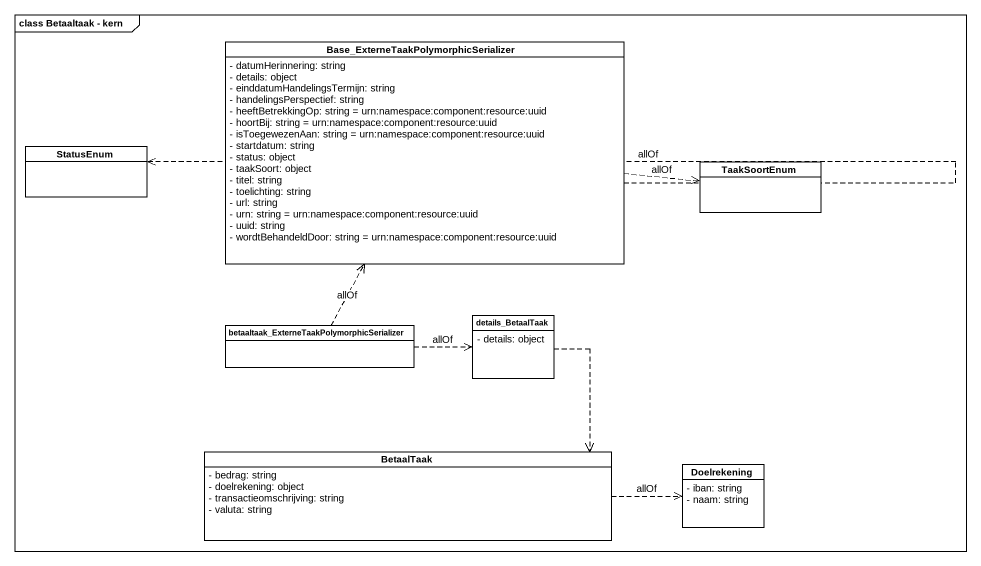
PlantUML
@startuml
mainframe class Betaaltaak - kern
hide circle
hide empty members
skinparam classAttributeIconSize 0
class "Base_ExterneTaakPolymorphicSerializer" as Base_ExterneTaakPolymorphicS {
  - datumHerinnering: string
  - details: object
  - einddatumHandelingsTermijn: string
  - handelingsPerspectief: string
  - heeftBetrekkingOp: string = urn:namespace:component:resource:uuid
  - hoortBij: string = urn:namespace:component:resource:uuid
  - isToegewezenAan: string = urn:namespace:component:resource:uuid
  - startdatum: string
  - status: object
  - taakSoort: object
  - titel: string
  - toelichting: string
  - url: string
  - urn: string = urn:namespace:component:resource:uuid
  - uuid: string
  - wordtBehandeldDoor: string = urn:namespace:component:resource:uuid
}
class StatusEnum
class TaakSoortEnum
class details_BetaalTaak {
  - details: object
}
class "betaaltaak_ExterneTaakPolymorphicSerializer" as betaaltaak
class BetaalTaak {
  - bedrag: string
  - doelrekening: object
  - transactieomschrijving: string
  - valuta: string
}
class Doelrekening {
  - iban: string
  - naam: string
}
Base_ExterneTaakPolymorphicS .left.> StatusEnum : allOf
Base_ExterneTaakPolymorphicS .right.> TaakSoortEnum : allOf
details_BetaalTaak ..> BetaalTaak
betaaltaak .up.> Base_ExterneTaakPolymorphicS : allOf
betaaltaak .right.> details_BetaalTaak : allOf
BetaalTaak .right.> Doelrekening : allOf
@enduml
